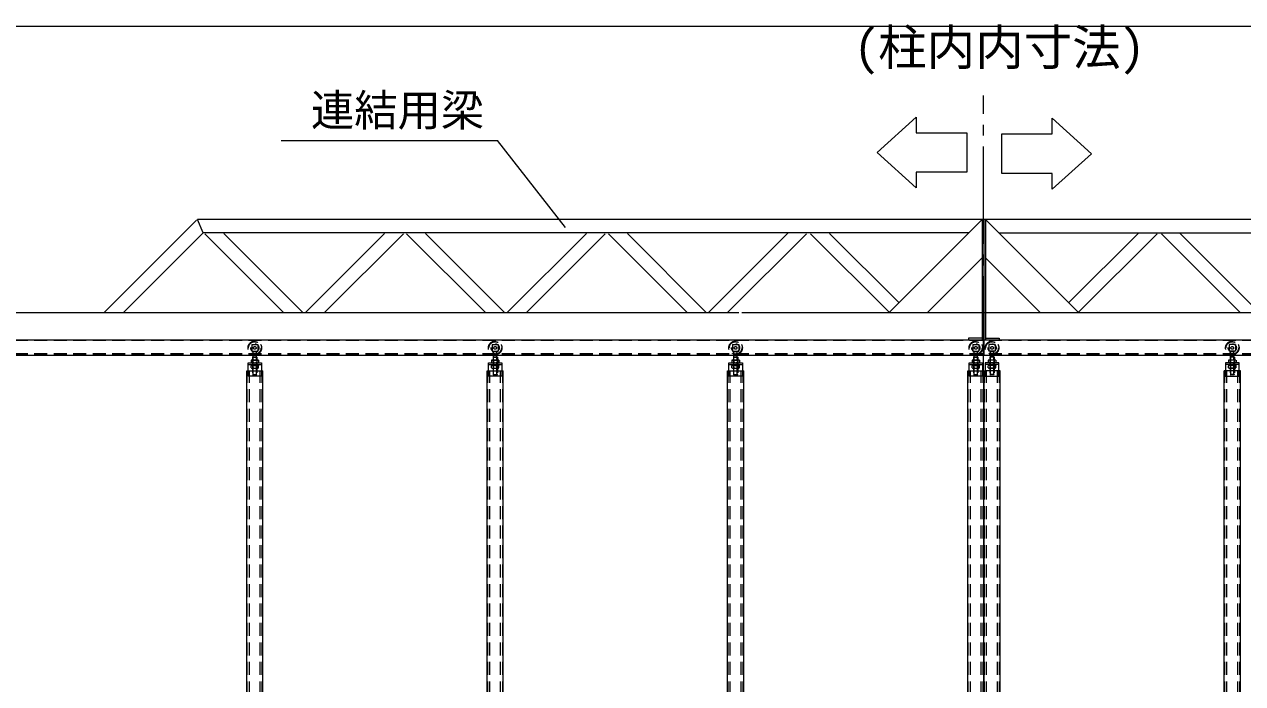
# Model space of a CAD drawing. Units: millimetres, scale not verified. Extents: x -10338 to 10338, y -7128 to 7128.
# Drawn here: x -7852 to -3350, y -985 to 1452 of the extents above; entities that cross this region are included whole.
import ezdxf
from ezdxf.enums import TextEntityAlignment as Align

# ---------------------------------------------------------------- set-up
doc = ezdxf.new("R2010")
doc.units = ezdxf.units.MM
doc.header["$LTSCALE"] = 40
for name, pattern in [('CHAIN2', [12, 9, -1, 1, -1]), ('DASHED1', [1.8, 1.2, -0.6]), ('DOUBLE_CHAIN2', [12.8, 9, -1, 0.6, -0.6, 0.6, -1])]:
    doc.linetypes.add(name, pattern=pattern)
for name, color, linetype, lineweight in [('0-0_0', 7, 'Continuous', 9), ('0-4_CYG-90', 7, 'Continuous', 9), ('0-8_TEXT', 7, 'Continuous', 9), ('0-C_寸法', 7, 'Continuous', 9)]:
    doc.layers.add(name, color=color, linetype=linetype, lineweight=lineweight)
doc.styles.add('ＭＳ ゴシック', font='')
doc.styles.get('ＭＳ ゴシック').set_extended_font_data('MS Gothic')

msp = doc.modelspace()

# ---------------------------------------------------------------- linework, layer by layer
at = {"layer": '0-0_0', "linetype": 'CHAIN2'}
msp.add_line((-4307.08, 161.07), (-4307.08, 1188.64), dxfattribs=at)
at = {"layer": '0-0_0'}
for p, q in [((-4053.32, 1104.84), (-3908.9, 973.79)), ((-4555.83, 847.49), (-4700.24, 978.53))]:
    msp.add_line(p, q, dxfattribs=at)
at = {"layer": '0-4_CYG-90'}
for p, q in [((-7555.26, 388.74), (-7215.26, 728.3)), ((-1400.26, 731.3), (-7212.26, 731.3)), ((-7191.56, 681.3), (-7212.26, 731.3)), ((-4312.26, 731.3), (-4655.26, 388.74)), ((-4312.26, 731.3), (-4312.26, 288.3)), ((-4306.26, 731.3), (-4306.26, 229.56)), ((-4300.26, 731.3), (-4300.26, 288.3)), ((-4300.26, 731.3), (-3957.26, 388.74)), ((-7484.5, 388.74), (-7191.56, 681.3)), ((-4362.32, 681.3), (-7191.56, 681.3)), ((-6894.82, 388.74), (-7184.77, 678.32)), ((-6824.06, 388.74), (-7114.67, 678.98)), ((-6811.76, 388.74), (-6521.14, 678.98)), ((-6741, 388.74), (-6451.04, 678.32)), ((-6149.32, 388.74), (-6439.27, 678.32)), ((-6078.56, 388.74), (-6369.17, 678.98)), ((-6066.26, 388.74), (-5774.91, 679.72)), ((-5995.5, 388.74), (-5705.54, 678.32)), ((-5403.82, 388.74), (-5693.77, 678.32)), ((-5333.06, 388.74), (-5623.67, 678.98)), ((-5322.76, 388.74), (-5030.68, 680.45)), ((-5252, 388.74), (-4962.04, 678.32)), ((-4656.32, 388.74), (-4946.27, 678.32)), ((-4620.4, 423.54), (-4876.17, 678.98)), ((-4250.19, 681.3), (-1420.95, 681.3)), ((-3992.1, 423.54), (-3736.34, 678.98)), ((-3956.2, 388.74), (-3666.24, 678.32)), ((-3360.52, 388.74), (-3650.47, 678.32)), ((-3289.76, 388.74), (-3581.83, 680.45)), ((-4312.26, 589.48), (-4513.26, 388.74)), ((-4300.26, 589.48), (-4099.26, 388.74)), ((-8906.28, 386.56), (-5212.23, 386.56)), ((-5200.22, 386.56), (293.7, 386.56)), ((-8506.28, 286.56), (-109.29, 286.56)), ((-8563.28, 229.56), (-52.29, 229.56)), ((-7006.52, 223.34), (-7006.52, 229.56)), ((-6994.02, 223.34), (-6994.02, 229.56)), ((-6118.22, 223.34), (-6118.22, 229.56)), ((-6105.72, 223.34), (-6105.72, 229.56)), ((-5229.92, 223.34), (-5229.92, 229.56)), ((-5217.42, 223.34), (-5217.42, 229.56)), ((-4342.22, 223.34), (-4342.22, 229.56)), ((-4329.72, 223.34), (-4329.72, 229.56)), ((-4282.25, 223.34), (-4282.25, 229.56)), ((-4269.75, 223.34), (-4269.75, 229.56)), ((-3394.55, 223.34), (-3394.55, 229.56)), ((-3382.05, 223.34), (-3382.05, 229.56)), ((-7013.97, 210.52), (-7013.97, 202.57)), ((-7010.52, 211.52), (-6989.42, 211.52)), ((-7010.52, 201.57), (-6989.42, 201.57)), ((-7008.27, 221.54), (-7006.47, 223.34)), ((-7008.27, 221.54), (-7008.27, 211.52)), ((-7008.27, 221.54), (-6992.27, 221.54)), ((-7007.04, 210.52), (-7007.04, 202.57)), ((-7006.47, 223.34), (-6994.07, 223.34)), ((-7006.27, 211.52), (-7006.27, 223.34)), ((-6994.27, 211.52), (-6994.27, 223.34)), ((-6994.07, 223.34), (-6992.27, 221.54)), ((-6993.18, 210.52), (-6993.18, 202.57)), ((-6992.27, 221.54), (-6992.27, 211.68)), ((-6986.26, 210.52), (-6986.26, 202.57)), ((-6125.67, 210.52), (-6125.67, 202.57)), ((-6122.22, 211.52), (-6101.12, 211.52)), ((-6122.22, 201.57), (-6101.12, 201.57)), ((-6119.97, 221.54), (-6118.17, 223.34)), ((-6119.97, 221.54), (-6119.97, 211.52)), ((-6119.97, 221.54), (-6103.97, 221.54)), ((-6118.74, 210.52), (-6118.74, 202.57)), ((-6118.17, 223.34), (-6105.77, 223.34)), ((-6117.97, 211.52), (-6117.97, 223.34)), ((-6105.97, 211.52), (-6105.97, 223.34)), ((-6105.77, 223.34), (-6103.97, 221.54)), ((-6104.88, 210.52), (-6104.88, 202.57)), ((-6103.97, 221.54), (-6103.97, 211.68)), ((-6097.96, 210.52), (-6097.96, 202.57)), ((-5237.37, 210.52), (-5237.37, 202.57)), ((-5233.92, 211.52), (-5212.82, 211.52)), ((-5233.92, 201.57), (-5212.82, 201.57)), ((-5231.67, 221.54), (-5229.87, 223.34)), ((-5231.67, 221.54), (-5231.67, 211.52)), ((-5231.67, 221.54), (-5215.67, 221.54)), ((-5230.44, 210.52), (-5230.44, 202.57)), ((-5229.87, 223.34), (-5217.47, 223.34)), ((-5229.67, 211.52), (-5229.67, 223.34)), ((-5217.67, 211.52), (-5217.67, 223.34)), ((-5217.47, 223.34), (-5215.67, 221.54)), ((-5216.59, 210.52), (-5216.59, 202.57)), ((-5215.67, 221.54), (-5215.67, 211.68)), ((-5209.66, 210.52), (-5209.66, 202.57)), ((-4349.67, 210.52), (-4349.67, 202.57)), ((-4346.22, 211.52), (-4325.12, 211.52)), ((-4346.22, 201.57), (-4325.12, 201.57)), ((-4343.98, 221.54), (-4342.18, 223.34)), ((-4343.98, 221.54), (-4343.98, 211.52)), ((-4343.98, 221.54), (-4327.98, 221.54)), ((-4342.74, 210.52), (-4342.74, 202.57)), ((-4342.18, 223.34), (-4329.78, 223.34)), ((-4341.98, 211.52), (-4341.98, 223.34)), ((-4329.98, 211.52), (-4329.98, 223.34)), ((-4329.78, 223.34), (-4327.98, 221.54)), ((-4328.89, 210.52), (-4328.89, 202.57)), ((-4327.98, 221.54), (-4327.98, 211.68)), ((-4321.96, 210.52), (-4321.96, 202.57)), ((-4290.02, 210.52), (-4290.02, 202.57)), ((-4265.75, 211.52), (-4286.85, 211.52)), ((-4265.75, 201.57), (-4286.85, 201.57)), ((-4282.2, 223.34), (-4284, 221.54)), ((-4284, 221.54), (-4284, 211.68)), ((-4268, 221.54), (-4284, 221.54)), ((-4283.09, 210.52), (-4283.09, 202.57)), ((-4269.8, 223.34), (-4282.2, 223.34)), ((-4282, 211.52), (-4282, 223.34)), ((-4270, 211.52), (-4270, 223.34)), ((-4268, 221.54), (-4269.8, 223.34)), ((-4269.23, 210.52), (-4269.23, 202.57)), ((-4268, 221.54), (-4268, 211.52)), ((-4262.3, 210.52), (-4262.3, 202.57)), ((-3402.32, 210.52), (-3402.32, 202.57)), ((-3378.05, 211.52), (-3399.15, 211.52)), ((-3378.05, 201.57), (-3399.15, 201.57)), ((-3394.5, 223.34), (-3396.3, 221.54)), ((-3396.3, 221.54), (-3396.3, 211.68)), ((-3380.3, 221.54), (-3396.3, 221.54)), ((-3395.39, 210.52), (-3395.39, 202.57)), ((-3382.1, 223.34), (-3394.5, 223.34)), ((-3394.3, 211.52), (-3394.3, 223.34)), ((-3382.3, 211.52), (-3382.3, 223.34)), ((-3380.3, 221.54), (-3382.1, 223.34)), ((-3381.53, 210.52), (-3381.53, 202.57)), ((-3380.3, 221.54), (-3380.3, 211.52)), ((-3374.6, 210.52), (-3374.6, 202.57)), ((-7030.28, -4048.26), (-7030.28, 171.53)), ((-7030.28, 171.53), (-7025.28, 171.53)), ((-6975.28, 171.53), (-6970.28, 171.53)), ((-6970.28, -4048.26), (-6970.28, 171.53)), ((-6141.98, -4048.26), (-6141.98, 171.53)), ((-6141.98, 171.53), (-6136.98, 171.53)), ((-6086.98, 171.53), (-6081.98, 171.53)), ((-6081.98, -4048.26), (-6081.98, 171.53)), ((-5253.68, -4048.26), (-5253.68, 171.53)), ((-5253.68, 171.53), (-5248.68, 171.53)), ((-5198.68, 171.53), (-5193.69, 171.53)), ((-5193.69, -4048.26), (-5193.69, 171.53)), ((-4310.99, 171.53), (-4300.99, 171.53)), ((-4306.29, 171.52), (-4306.25, 171.52)), ((-4305.99, -4048.26), (-4305.99, 171.53)), ((-4245.99, 171.53), (-4250.99, 171.53)), ((-4245.99, -4048.26), (-4245.99, 171.53)), ((-3418.29, -4048.26), (-3418.29, 171.53)), ((-3413.29, 171.53), (-3418.29, 171.53)), ((-3358.29, 171.53), (-3363.29, 171.53)), ((-3358.29, -4048.26), (-3358.29, 171.53))]:
    msp.add_line(p, q, dxfattribs=at)
at = {"layer": '0-4_CYG-90', "linetype": 'DASHED1'}
for p, q in [((-8751.28, 284.96), (135.71, 284.96)), ((-8751.28, 235.56), (135.71, 235.56)), ((-8751.28, 231.16), (135.71, 231.16)), ((-7011.78, 269.34), (-7011.78, 244.34)), ((-7011.78, 244.34), (-6988.78, 244.34)), ((-7006.53, 229.56), (-7006.53, 244.34)), ((-6994.03, 229.56), (-6994.03, 244.34)), ((-6123.48, 269.34), (-6123.48, 244.34)), ((-6123.48, 244.34), (-6100.48, 244.34)), ((-6118.23, 229.56), (-6118.23, 244.34)), ((-6105.73, 229.56), (-6105.73, 244.34)), ((-5235.18, 269.34), (-5235.18, 244.34)), ((-5235.18, 244.34), (-5212.18, 244.34)), ((-5229.93, 229.56), (-5229.93, 244.34)), ((-5217.43, 229.56), (-5217.43, 244.34)), ((-4347.48, 269.34), (-4347.48, 244.34)), ((-4347.48, 244.34), (-4324.48, 244.34)), ((-4342.24, 229.56), (-4342.24, 244.34)), ((-4329.74, 229.56), (-4329.74, 244.34)), ((-4264.49, 244.34), (-4287.49, 244.34)), ((-4282.24, 229.56), (-4282.24, 244.34)), ((-4269.74, 229.56), (-4269.74, 244.34)), ((-4264.49, 269.34), (-4264.49, 244.34)), ((-3376.79, 244.34), (-3399.79, 244.34)), ((-3394.54, 229.56), (-3394.54, 244.34)), ((-3382.04, 229.56), (-3382.04, 244.34)), ((-3376.79, 269.34), (-3376.79, 244.34)), ((-7025.28, 195.53), (-6975.28, 195.53)), ((-7013.97, 182.62), (-7013.97, 190.52)), ((-7013.77, 195.52), (-6986.77, 195.52)), ((-7013.77, 195.52), (-7013.77, 191.52)), ((-7013.77, 191.52), (-6986.77, 191.52)), ((-7010.52, 181.62), (-6989.42, 181.62)), ((-7008.27, 211.52), (-7008.27, 158.34)), ((-7007.04, 182.62), (-7007.04, 190.52)), ((-7000.27, 195.52), (-7006.37, 191.62)), ((-7006.27, 156.34), (-7006.27, 211.52)), ((-6995.27, 195.52), (-7001.37, 191.62)), ((-6994.27, 156.34), (-6994.27, 211.52)), ((-6993.18, 182.62), (-6993.18, 190.52)), ((-6992.27, 211.52), (-6992.27, 158.34)), ((-6986.77, 195.52), (-6986.77, 191.52)), ((-6986.26, 182.62), (-6986.26, 190.52)), ((-6136.98, 195.53), (-6086.98, 195.53)), ((-6125.67, 182.62), (-6125.67, 190.52)), ((-6125.47, 195.52), (-6098.47, 195.52)), ((-6125.47, 195.52), (-6125.47, 191.52)), ((-6125.47, 191.52), (-6098.47, 191.52)), ((-6122.22, 181.62), (-6101.12, 181.62)), ((-6119.97, 211.52), (-6119.97, 158.34)), ((-6118.74, 182.62), (-6118.74, 190.52)), ((-6111.97, 195.52), (-6118.07, 191.62)), ((-6117.97, 156.34), (-6117.97, 211.52)), ((-6106.97, 195.52), (-6113.07, 191.62)), ((-6105.97, 156.34), (-6105.97, 211.52)), ((-6104.88, 182.62), (-6104.88, 190.52)), ((-6103.97, 211.52), (-6103.97, 158.34)), ((-6098.47, 195.52), (-6098.47, 191.52)), ((-6097.96, 182.62), (-6097.96, 190.52)), ((-5248.68, 195.53), (-5198.68, 195.53)), ((-5237.37, 182.62), (-5237.37, 190.52)), ((-5237.17, 195.52), (-5210.17, 195.52)), ((-5237.17, 195.52), (-5237.17, 191.52)), ((-5237.17, 191.52), (-5210.17, 191.52)), ((-5233.92, 181.62), (-5212.82, 181.62)), ((-5231.67, 211.52), (-5231.67, 158.34)), ((-5230.44, 182.62), (-5230.44, 190.52)), ((-5223.67, 195.52), (-5229.77, 191.62)), ((-5229.67, 156.34), (-5229.67, 211.52)), ((-5218.67, 195.52), (-5224.77, 191.62)), ((-5217.67, 156.34), (-5217.67, 211.52)), ((-5216.59, 182.62), (-5216.59, 190.52)), ((-5215.67, 211.52), (-5215.67, 158.34)), ((-5210.17, 195.52), (-5210.17, 191.52)), ((-5209.66, 182.62), (-5209.66, 190.52)), ((-4360.98, 195.53), (-4310.99, 195.53)), ((-4349.67, 182.62), (-4349.67, 190.52)), ((-4349.48, 195.52), (-4322.48, 195.52)), ((-4349.48, 195.52), (-4349.48, 191.52)), ((-4349.48, 191.52), (-4322.48, 191.52)), ((-4346.22, 181.62), (-4325.12, 181.62)), ((-4343.98, 211.52), (-4343.98, 158.34)), ((-4342.74, 182.62), (-4342.74, 190.52)), ((-4335.98, 195.52), (-4342.08, 191.62)), ((-4341.98, 156.34), (-4341.98, 211.52)), ((-4330.98, 195.52), (-4337.08, 191.62)), ((-4329.98, 156.34), (-4329.98, 211.52)), ((-4328.89, 182.62), (-4328.89, 190.52)), ((-4327.98, 211.52), (-4327.98, 158.34)), ((-4322.48, 195.52), (-4322.48, 191.52)), ((-4321.96, 182.62), (-4321.96, 190.52)), ((-4250.99, 195.53), (-4300.99, 195.53)), ((-4290.02, 182.62), (-4290.02, 190.52)), ((-4262.5, 195.52), (-4289.5, 195.52)), ((-4289.5, 195.52), (-4289.5, 191.52)), ((-4262.5, 191.52), (-4289.5, 191.52)), ((-4265.75, 181.62), (-4286.85, 181.62)), ((-4284, 211.52), (-4284, 158.34)), ((-4283.09, 182.62), (-4283.09, 190.52)), ((-4282, 156.34), (-4282, 211.52)), ((-4281, 195.52), (-4274.9, 191.62)), ((-4276, 195.52), (-4269.9, 191.62)), ((-4270, 156.34), (-4270, 211.52)), ((-4269.23, 182.62), (-4269.23, 190.52)), ((-4268, 211.52), (-4268, 158.34)), ((-4262.5, 195.52), (-4262.5, 191.52)), ((-4262.3, 182.62), (-4262.3, 190.52)), ((-3363.29, 195.53), (-3413.29, 195.53)), ((-3402.32, 182.62), (-3402.32, 190.52)), ((-3374.8, 195.52), (-3401.8, 195.52)), ((-3401.8, 195.52), (-3401.8, 191.52)), ((-3374.8, 191.52), (-3401.8, 191.52)), ((-3378.05, 181.62), (-3399.15, 181.62)), ((-3396.3, 211.52), (-3396.3, 158.34)), ((-3395.39, 182.62), (-3395.39, 190.52)), ((-3394.3, 156.34), (-3394.3, 211.52)), ((-3393.3, 195.52), (-3387.2, 191.62)), ((-3388.3, 195.52), (-3382.2, 191.62)), ((-3382.3, 156.34), (-3382.3, 211.52)), ((-3381.53, 182.62), (-3381.53, 190.52)), ((-3380.3, 211.52), (-3380.3, 158.34)), ((-3374.8, 195.52), (-3374.8, 191.52)), ((-3374.6, 182.62), (-3374.6, 190.52)), ((-7027.98, -4048.47), (-7027.98, 171.53)), ((-7025.28, 171.53), (-6975.28, 171.53)), ((-7020.28, -4048.47), (-7020.28, 171.53)), ((-7008.27, 158.34), (-7006.27, 156.34)), ((-7008.27, 158.34), (-6992.27, 158.34)), ((-7006.27, 156.34), (-6994.27, 156.34)), ((-6992.27, 158.34), (-6994.27, 156.34)), ((-6980.28, -4048.47), (-6980.28, 171.53)), ((-6972.58, -4048.47), (-6972.58, 171.53)), ((-6139.68, -4048.47), (-6139.68, 171.53)), ((-6136.98, 171.53), (-6086.98, 171.53)), ((-6131.98, -4048.47), (-6131.98, 171.53)), ((-6119.97, 158.34), (-6117.97, 156.34)), ((-6119.97, 158.34), (-6103.97, 158.34)), ((-6117.97, 156.34), (-6105.97, 156.34)), ((-6103.97, 158.34), (-6105.97, 156.34)), ((-6091.98, -4048.47), (-6091.98, 171.53)), ((-6084.28, -4048.47), (-6084.28, 171.53)), ((-5251.38, -4048.47), (-5251.38, 171.53)), ((-5248.68, 171.53), (-5198.68, 171.53)), ((-5243.68, -4048.47), (-5243.68, 171.53)), ((-5231.67, 158.34), (-5229.67, 156.34)), ((-5231.67, 158.34), (-5215.67, 158.34)), ((-5229.67, 156.34), (-5217.67, 156.34)), ((-5215.67, 158.34), (-5217.67, 156.34)), ((-5203.68, -4048.47), (-5203.68, 171.53)), ((-5195.98, -4048.47), (-5195.98, 171.53)), ((-4363.68, -4048.47), (-4363.68, 171.53)), ((-4360.98, 171.53), (-4310.99, 171.53)), ((-4355.98, -4048.47), (-4355.98, 171.53)), ((-4343.98, 158.34), (-4341.98, 156.34)), ((-4343.98, 158.34), (-4327.98, 158.34)), ((-4341.98, 156.34), (-4329.98, 156.34)), ((-4327.98, 158.34), (-4329.98, 156.34)), ((-4315.99, -4048.47), (-4315.99, 171.53)), ((-4308.29, -4048.47), (-4308.29, 171.53)), ((-4303.69, -4048.47), (-4303.69, 171.53)), ((-4250.99, 171.53), (-4300.99, 171.53)), ((-4295.99, -4048.47), (-4295.99, 171.53)), ((-4284, 158.34), (-4282, 156.34)), ((-4268, 158.34), (-4284, 158.34)), ((-4270, 156.34), (-4282, 156.34)), ((-4268, 158.34), (-4270, 156.34)), ((-4255.99, -4048.47), (-4255.99, 171.53)), ((-4248.29, -4048.47), (-4248.29, 171.53)), ((-3415.99, -4048.47), (-3415.99, 171.53)), ((-3363.29, 171.53), (-3413.29, 171.53)), ((-3408.29, -4048.47), (-3408.29, 171.53)), ((-3396.3, 158.34), (-3394.3, 156.34)), ((-3380.3, 158.34), (-3396.3, 158.34)), ((-3382.3, 156.34), (-3394.3, 156.34)), ((-3380.3, 158.34), (-3382.3, 156.34)), ((-3368.29, -4048.47), (-3368.29, 171.53)), ((-3360.59, -4048.47), (-3360.59, 171.53))]:
    msp.add_line(p, q, dxfattribs=at)
at = {"layer": '0-4_CYG-90', "linetype": 'DOUBLE_CHAIN2'}
msp.add_line((-4306.29, 171.52), (-4306.29, -4048.26), dxfattribs=at)
at = {"layer": '0-4_CYG-90'}
for points in [[(-4312.28, 292.08), (-4362.54, 292.08), (-4362.54, 286.56)], [(-4300.22, 292.08), (-4249.97, 292.08), (-4249.97, 286.56)], [(-4365.98, -4048.26), (-4365.98, 171.53), (-4360.98, 171.53)]]:
    msp.add_lwpolyline(points, dxfattribs=at)
at = {"layer": '0-4_CYG-90', "linetype": 'DASHED1'}
for points in [[(-7011.78, 269.34), (-6988.78, 269.34), (-6988.78, 244.34)], [(-6123.48, 269.34), (-6100.48, 269.34), (-6100.48, 244.34)], [(-5235.18, 269.34), (-5212.18, 269.34), (-5212.18, 244.34)], [(-4347.48, 269.34), (-4324.48, 269.34), (-4324.48, 244.34)], [(-4264.49, 269.34), (-4287.49, 269.34), (-4287.49, 244.34)], [(-3376.79, 269.34), (-3399.79, 269.34), (-3399.79, 244.34)]]:
    msp.add_lwpolyline(points, dxfattribs=at)
at = {"layer": '0-4_CYG-90'}
for points in [[(-6975.28, 151.53), (-7025.28, 151.53), (-7025.28, 201.52), (-6975.28, 201.52)], [(-6086.98, 151.53), (-6136.98, 151.53), (-6136.98, 201.52), (-6086.98, 201.52)], [(-5198.68, 151.53), (-5248.68, 151.53), (-5248.68, 201.52), (-5198.68, 201.52)], [(-4310.99, 151.53), (-4360.98, 151.53), (-4360.98, 201.52), (-4310.99, 201.52)], [(-4300.99, 151.53), (-4250.99, 151.53), (-4250.99, 201.52), (-4300.99, 201.52)], [(-3413.29, 151.53), (-3363.29, 151.53), (-3363.29, 201.52), (-3413.29, 201.52)]]:
    msp.add_lwpolyline(points, close=True, dxfattribs=at)
at = {"layer": '0-4_CYG-90', "linetype": 'DASHED1'}
for centre, radius in [((-7000.28, 256.34), 25), ((-7000.28, 256.34), 23), ((-7000.28, 256.34), 15), ((-6111.98, 256.34), 25), ((-6111.98, 256.34), 23), ((-6111.98, 256.34), 15), ((-5223.68, 256.34), 25), ((-5223.68, 256.34), 23), ((-5223.68, 256.34), 15), ((-4335.98, 256.34), 25), ((-4335.98, 256.34), 23), ((-4335.98, 256.34), 15), ((-4275.99, 256.34), 25), ((-4275.99, 256.34), 23), ((-4275.99, 256.34), 15), ((-3388.29, 256.34), 25), ((-3388.29, 256.34), 23), ((-3388.29, 256.34), 15), ((-7000.28, 256.34), 5), ((-6111.98, 256.34), 5), ((-5223.68, 256.34), 5), ((-4335.98, 256.34), 5), ((-4275.99, 256.34), 5), ((-3388.29, 256.34), 5)]:
    msp.add_circle(centre, radius, dxfattribs=at)
at = {"layer": '0-4_CYG-90'}
for centre, radius, start, end in [((-7010.5, 205.02), 6.5, 57.795, 122.205), ((-7010.5, 208.07), 6.5, 237.795, 302.205), ((-7000.11, 187.03), 24.49, 73.565, 106.435), ((-7000.11, 226.06), 24.49, 253.565, 286.435), ((-6989.72, 205.06), 6.46, 57.58, 122.42), ((-6989.72, 208.03), 6.46, 237.58, 302.42), ((-6122.2, 205.02), 6.5, 57.795, 122.205), ((-6122.2, 208.07), 6.5, 237.795, 302.205), ((-6111.81, 187.03), 24.49, 73.565, 106.435), ((-6111.81, 226.06), 24.49, 253.565, 286.435), ((-6101.42, 205.06), 6.46, 57.58, 122.42), ((-6101.42, 208.03), 6.46, 237.58, 302.42), ((-5233.91, 205.02), 6.5, 57.795, 122.205), ((-5233.91, 208.07), 6.5, 237.795, 302.205), ((-5223.52, 187.03), 24.49, 73.565, 106.435), ((-5223.52, 226.06), 24.49, 253.565, 286.435), ((-5213.12, 205.06), 6.46, 57.58, 122.42), ((-5213.12, 208.03), 6.46, 237.58, 302.42), ((-4346.21, 205.02), 6.5, 57.795, 122.205), ((-4346.21, 208.07), 6.5, 237.795, 302.205), ((-4335.82, 187.03), 24.49, 73.565, 106.435), ((-4335.82, 226.06), 24.49, 253.565, 286.435), ((-4325.42, 205.06), 6.46, 57.58, 122.42), ((-4325.42, 208.03), 6.46, 237.58, 302.42), ((-4286.55, 205.06), 6.46, 57.58, 122.42), ((-4286.55, 208.03), 6.46, 237.58, 302.42), ((-4276.16, 187.03), 24.49, 73.565, 106.435), ((-4276.16, 226.06), 24.49, 253.565, 286.435), ((-4265.76, 205.02), 6.5, 57.795, 122.205), ((-4265.76, 208.07), 6.5, 237.795, 302.205), ((-3398.85, 205.06), 6.46, 57.58, 122.42), ((-3398.85, 208.03), 6.46, 237.58, 302.42), ((-3388.46, 187.03), 24.49, 73.565, 106.435), ((-3388.46, 226.06), 24.49, 253.565, 286.435), ((-3378.07, 205.02), 6.5, 57.795, 122.205), ((-3378.07, 208.07), 6.5, 237.795, 302.205)]:
    msp.add_arc(centre, radius, start, end, dxfattribs=at)
at = {"layer": '0-4_CYG-90', "linetype": 'DASHED1'}
for centre, radius, start, end in [((-7010.5, 185.02), 6.5, 57.795, 122.205), ((-7010.5, 188.12), 6.5, 237.795, 302.205), ((-7000.11, 167.03), 24.49, 73.565, 106.435), ((-7000.11, 206.11), 24.49, 253.565, 286.435), ((-6989.72, 185.06), 6.46, 57.58, 122.42), ((-6989.72, 188.08), 6.46, 237.58, 302.42), ((-6122.2, 185.02), 6.5, 57.795, 122.205), ((-6122.2, 188.12), 6.5, 237.795, 302.205), ((-6111.81, 167.03), 24.49, 73.565, 106.435), ((-6111.81, 206.11), 24.49, 253.565, 286.435), ((-6101.42, 185.06), 6.46, 57.58, 122.42), ((-6101.42, 188.08), 6.46, 237.58, 302.42), ((-5233.91, 185.02), 6.5, 57.795, 122.205), ((-5233.91, 188.12), 6.5, 237.795, 302.205), ((-5223.52, 167.03), 24.49, 73.565, 106.435), ((-5223.52, 206.11), 24.49, 253.565, 286.435), ((-5213.12, 185.06), 6.46, 57.58, 122.42), ((-5213.12, 188.08), 6.46, 237.58, 302.42), ((-4346.21, 185.02), 6.5, 57.795, 122.205), ((-4346.21, 188.12), 6.5, 237.795, 302.205), ((-4335.82, 167.03), 24.49, 73.565, 106.435), ((-4335.82, 206.11), 24.49, 253.565, 286.435), ((-4325.42, 185.06), 6.46, 57.58, 122.42), ((-4325.42, 188.08), 6.46, 237.58, 302.42), ((-4286.55, 185.06), 6.46, 57.58, 122.42), ((-4286.55, 188.08), 6.46, 237.58, 302.42), ((-4276.16, 167.03), 24.49, 73.565, 106.435), ((-4276.16, 206.11), 24.49, 253.565, 286.435), ((-4265.76, 185.02), 6.5, 57.795, 122.205), ((-4265.76, 188.12), 6.5, 237.795, 302.205), ((-3398.85, 185.06), 6.46, 57.58, 122.42), ((-3398.85, 188.08), 6.46, 237.58, 302.42), ((-3388.46, 167.03), 24.49, 73.565, 106.435), ((-3388.46, 206.11), 24.49, 253.565, 286.435), ((-3378.07, 185.02), 6.5, 57.795, 122.205), ((-3378.07, 188.12), 6.5, 237.795, 302.205)]:
    msp.add_arc(centre, radius, start, end, dxfattribs=at)
at = {"layer": '0-8_TEXT'}
for p in [(-6902.83, 1022.84), (-5851.81, 701.05)]:
    msp.add_line(p, (-6103.46, 1022.84), dxfattribs=at)
for points in [[(-4700.24, 978.53), (-4555.83, 1109.3), (-4555.83, 1051.4), (-4369.19, 1051.4), (-4369.19, 905.39), (-4555.83, 905.39), (-4555.83, 847.49)], [(-3908.9, 973.79), (-4053.32, 843.02), (-4053.32, 900.92), (-4239.96, 900.92), (-4239.96, 1046.94), (-4053.32, 1046.94), (-4053.32, 1104.84)]]:
    msp.add_lwpolyline(points, dxfattribs=at)
at = {"layer": '0-C_寸法'}
msp.add_line((-8796.28, 1445.52), (180.71, 1445.52), dxfattribs=at)

# ---------------------------------------------------------------- texts
at = {"layer": '0-8_TEXT', "style": 'ＭＳ ゴシック'}
for s, height, p in [('(柱内内寸法)', 131.4, (-4786.23, 1261.83)), ('連結用梁', 117.3, (-6792.82, 1040.99))]:
    msp.add_text(s, height=height, dxfattribs=at).set_placement(p, align=Align.BOTTOM_LEFT)

doc.saveas('drawing.dxf')
